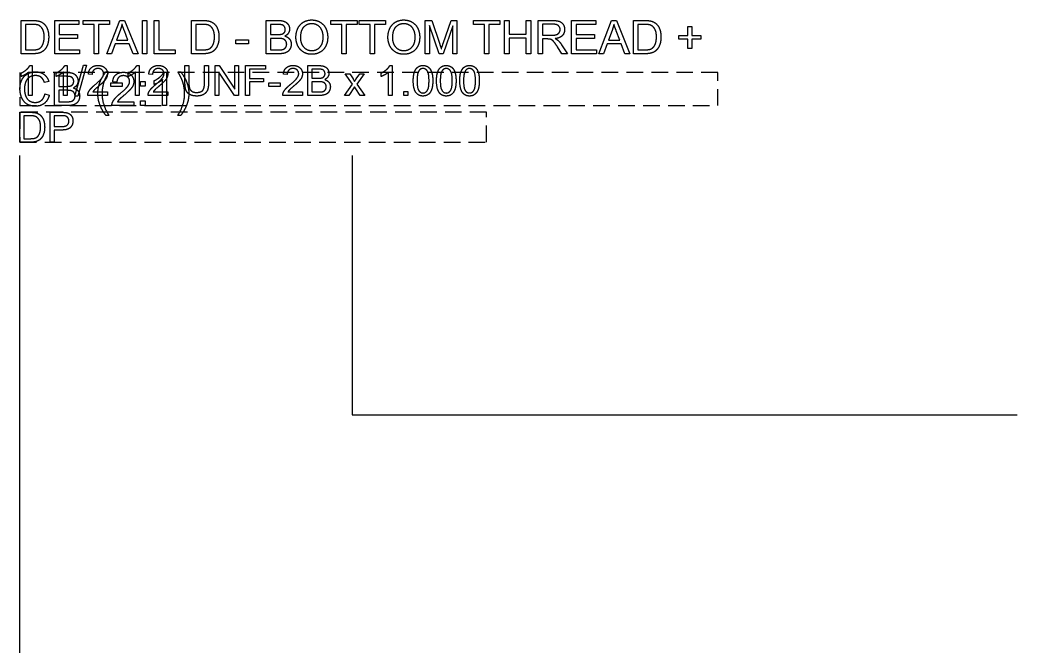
# Model space of a CAD drawing. Header units: millimetres. Extents: x 0 to 340, y 0 to 220.
# Drawn here: x 185 to 215, y 130.54 to 149.38 of the extents above; entities that cross this region are included whole.
import ezdxf

# ---------------------------------------------------------------- set-up
doc = ezdxf.new("R2010")
doc.units = ezdxf.units.MM
doc.linetypes.add('DASHED', pattern=[0.75, 0.5, -0.25])
doc.layers.get('0').update_dxf_attribs({"linetype": 'CONTINUOUS'})

msp = doc.modelspace()

# ---------------------------------------------------------------- linework, layer by layer
for p, q in [((185.038, 148.361), (185.038, 149.361)), ((185.038, 149.361), (185.383, 149.361)), ((185.381, 149.243), (185.171, 149.243)), ((185.171, 149.243), (185.171, 148.479)), ((186.05, 148.361), (186.05, 149.361)), ((186.05, 149.361), (186.773, 149.361)), ((186.773, 149.243), (186.182, 149.243)), ((186.182, 149.243), (186.182, 148.936)), ((186.773, 149.361), (186.773, 149.243)), ((186.904, 149.243), (186.904, 149.361)), ((186.904, 149.361), (187.696, 149.361)), ((187.233, 149.243), (186.904, 149.243)), ((187.233, 148.361), (187.233, 149.243)), ((187.696, 149.243), (187.366, 149.243)), ((187.366, 149.243), (187.366, 148.361)), ((187.619, 148.361), (188.003, 149.361)), ((187.696, 149.361), (187.696, 149.243)), ((188.003, 149.361), (188.145, 149.361)), ((188.145, 149.361), (188.555, 148.361)), ((188.683, 148.361), (188.683, 149.361)), ((188.683, 149.361), (188.815, 149.361)), ((188.815, 149.361), (188.815, 148.361)), ((189.043, 148.361), (189.043, 149.361)), ((189.043, 149.361), (189.175, 149.361)), ((189.175, 149.361), (189.175, 148.479)), ((190.162, 148.361), (190.162, 149.361)), ((190.162, 149.361), (190.506, 149.361)), ((190.504, 149.243), (190.294, 149.243)), ((190.294, 149.243), (190.294, 148.479)), ((192.407, 148.361), (192.407, 149.361)), ((192.407, 149.361), (192.782, 149.361)), ((192.739, 149.243), (192.539, 149.243)), ((192.539, 149.243), (192.539, 148.941)), ((194.355, 149.243), (194.355, 149.361)), ((194.355, 149.361), (195.148, 149.361)), ((194.685, 149.243), (194.355, 149.243)), ((194.685, 148.361), (194.685, 149.243)), ((195.148, 149.243), (194.817, 149.243)), ((194.817, 149.243), (194.817, 148.361)), ((195.148, 149.361), (195.148, 149.243)), ((195.209, 149.243), (195.209, 149.361)), ((195.209, 149.361), (196.001, 149.361)), ((195.538, 149.243), (195.209, 149.243)), ((195.538, 148.361), (195.538, 149.243)), ((196.001, 149.243), (195.671, 149.243)), ((195.671, 149.243), (195.671, 148.361)), ((196.001, 149.361), (196.001, 149.243)), ((197.194, 148.361), (197.194, 149.361)), ((197.194, 149.361), (197.394, 149.361)), ((197.611, 148.361), (197.322, 149.212)), ((197.322, 149.212), (197.322, 148.361)), ((197.394, 149.361), (197.63, 148.653)), ((197.731, 148.665), (197.971, 149.361)), ((198.021, 149.198), (197.731, 148.361)), ((197.971, 149.361), (198.149, 149.361)), ((198.021, 148.361), (198.021, 149.198)), ((198.149, 149.361), (198.149, 148.361)), ((198.65, 149.243), (198.65, 149.361)), ((198.65, 149.361), (199.443, 149.361)), ((198.98, 149.243), (198.65, 149.243)), ((198.98, 148.361), (198.98, 149.243)), ((199.443, 149.243), (199.112, 149.243)), ((199.112, 149.243), (199.112, 148.361)), ((199.443, 149.361), (199.443, 149.243)), ((199.583, 148.361), (199.583, 149.361)), ((199.583, 149.361), (199.715, 149.361)), ((199.715, 149.361), (199.715, 148.95)), ((200.235, 148.95), (200.235, 149.361)), ((200.235, 149.361), (200.367, 149.361)), ((200.367, 149.361), (200.367, 148.361)), ((200.589, 148.361), (200.589, 149.361)), ((200.589, 149.361), (201.033, 149.361)), ((201.038, 149.25), (200.722, 149.25)), ((200.722, 149.25), (200.722, 148.919)), ((201.599, 148.361), (201.599, 149.361)), ((201.599, 149.361), (202.322, 149.361)), ((202.322, 149.243), (201.731, 149.243)), ((201.731, 149.243), (201.731, 148.936)), ((202.322, 149.361), (202.322, 149.243)), ((202.418, 148.361), (202.802, 149.361)), ((202.802, 149.361), (202.945, 149.361)), ((202.945, 149.361), (203.354, 148.361)), ((203.46, 148.361), (203.46, 149.361)), ((203.46, 149.361), (203.804, 149.361)), ((203.802, 149.243), (203.592, 149.243)), ((203.592, 149.243), (203.592, 148.479)), ((205.099, 148.911), (205.099, 149.183)), ((205.099, 149.183), (205.215, 149.183)), ((205.215, 149.183), (205.215, 148.911)), ((186.182, 148.936), (186.735, 148.936)), ((186.735, 148.819), (186.182, 148.819)), ((186.182, 148.819), (186.182, 148.479)), ((186.735, 148.936), (186.735, 148.819)), ((188.017, 149.065), (187.907, 148.771)), ((188.246, 148.771), (188.142, 149.048)), ((192.539, 148.941), (192.755, 148.941)), ((192.77, 148.823), (192.539, 148.823)), ((192.539, 148.823), (192.539, 148.479)), ((199.715, 148.95), (200.235, 148.95)), ((200.235, 148.832), (199.715, 148.832)), ((199.715, 148.832), (199.715, 148.361)), ((200.235, 148.361), (200.235, 148.832)), ((200.722, 148.919), (201.006, 148.919)), ((200.875, 148.805), (200.722, 148.805)), ((200.722, 148.805), (200.722, 148.361)), ((201.731, 148.936), (202.284, 148.936)), ((202.284, 148.819), (201.731, 148.819)), ((201.731, 148.819), (201.731, 148.479)), ((202.284, 148.936), (202.284, 148.819)), ((202.817, 149.065), (202.707, 148.771)), ((203.046, 148.771), (202.941, 149.048)), ((204.827, 148.797), (204.827, 148.911)), ((204.827, 148.911), (205.099, 148.911)), ((205.215, 148.911), (205.487, 148.911)), ((205.487, 148.911), (205.487, 148.797)), ((187.869, 148.664), (187.759, 148.361)), ((188.287, 148.664), (187.869, 148.664)), ((187.907, 148.771), (188.246, 148.771)), ((188.404, 148.361), (188.287, 148.664)), ((191.495, 148.661), (191.495, 148.784)), ((191.495, 148.784), (191.872, 148.784)), ((191.872, 148.661), (191.495, 148.661)), ((191.872, 148.784), (191.872, 148.661)), ((201.304, 148.361), (201.172, 148.569)), ((201.297, 148.633), (201.471, 148.361)), ((202.668, 148.664), (202.559, 148.361)), ((203.087, 148.664), (202.668, 148.664)), ((202.707, 148.771), (203.046, 148.771)), ((203.203, 148.361), (203.087, 148.664)), ((205.099, 148.797), (204.827, 148.797)), ((205.099, 148.522), (205.099, 148.797)), ((205.215, 148.522), (205.099, 148.522)), ((205.487, 148.797), (205.215, 148.797)), ((205.215, 148.797), (205.215, 148.522)), ((185.399, 148.361), (185.038, 148.361)), ((185.171, 148.479), (185.384, 148.479)), ((186.796, 148.361), (186.05, 148.361)), ((186.182, 148.479), (186.796, 148.479)), ((186.796, 148.479), (186.796, 148.361)), ((187.366, 148.361), (187.233, 148.361)), ((187.759, 148.361), (187.619, 148.361)), ((188.555, 148.361), (188.404, 148.361)), ((188.815, 148.361), (188.683, 148.361)), ((189.668, 148.361), (189.043, 148.361)), ((189.175, 148.479), (189.668, 148.479)), ((189.668, 148.479), (189.668, 148.361)), ((190.523, 148.361), (190.162, 148.361)), ((190.294, 148.479), (190.508, 148.479)), ((192.788, 148.361), (192.407, 148.361)), ((192.539, 148.479), (192.788, 148.479)), ((194.817, 148.361), (194.685, 148.361)), ((195.671, 148.361), (195.538, 148.361)), ((197.322, 148.361), (197.194, 148.361)), ((197.731, 148.361), (197.611, 148.361)), ((198.149, 148.361), (198.021, 148.361)), ((199.112, 148.361), (198.98, 148.361)), ((199.715, 148.361), (199.583, 148.361)), ((200.367, 148.361), (200.235, 148.361)), ((200.722, 148.361), (200.589, 148.361)), ((201.471, 148.361), (201.304, 148.361)), ((202.345, 148.361), (201.599, 148.361)), ((201.731, 148.479), (202.345, 148.479)), ((202.345, 148.479), (202.345, 148.361)), ((202.559, 148.361), (202.418, 148.361)), ((203.354, 148.361), (203.203, 148.361)), ((203.821, 148.361), (203.46, 148.361)), ((203.592, 148.479), (203.806, 148.479)), ((185.3, 148.008), (185.371, 148.008)), ((185.371, 148.008), (185.371, 147.105)), ((186.349, 148.008), (186.42, 148.008)), ((186.42, 148.008), (186.42, 147.105)), ((186.651, 147.089), (186.912, 148.02)), ((187, 148.02), (186.74, 147.089)), ((186.912, 148.02), (187, 148.02)), ((188.515, 148.008), (188.586, 148.008)), ((188.586, 148.008), (188.586, 147.105)), ((189.965, 147.485), (189.965, 148.005)), ((189.965, 148.005), (190.084, 148.005)), ((190.084, 148.005), (190.084, 147.485)), ((190.553, 148.005), (190.673, 148.005)), ((190.553, 147.485), (190.553, 148.005)), ((190.673, 148.005), (190.673, 147.485)), ((190.87, 147.105), (190.87, 148.005)), ((190.87, 148.005), (190.992, 148.005)), ((190.992, 148.005), (191.465, 147.298)), ((191.465, 147.298), (191.465, 148.005)), ((191.465, 148.005), (191.579, 148.005)), ((191.579, 148.005), (191.579, 147.105)), ((191.785, 147.105), (191.785, 148.005)), ((191.785, 148.005), (192.392, 148.005)), ((192.392, 148.005), (192.392, 147.898)), ((193.66, 147.105), (193.66, 148.005)), ((193.66, 148.005), (193.998, 148.005)), ((196.131, 148.008), (196.202, 148.008)), ((196.202, 148.008), (196.202, 147.105)), ((185.04, 147.676), (185.04, 147.782)), ((185.261, 147.105), (185.261, 147.809)), ((186.042, 146.8), (186.042, 147.8)), ((186.042, 147.8), (186.417, 147.8)), ((186.088, 147.676), (186.088, 147.782)), ((186.374, 147.682), (186.174, 147.682)), ((186.174, 147.682), (186.174, 147.38)), ((186.309, 147.105), (186.309, 147.809)), ((187.173, 147.736), (187.059, 147.748)), ((187.586, 147.817), (187.674, 147.817)), ((188.255, 147.676), (188.255, 147.782)), ((188.476, 147.105), (188.476, 147.809)), ((188.99, 147.736), (188.876, 147.748)), ((189.331, 147.804), (189.41, 147.804)), ((189.41, 147.804), (189.41, 146.8)), ((189.751, 147.817), (189.839, 147.817)), ((191.457, 147.105), (190.984, 147.812)), ((190.984, 147.812), (190.984, 147.105)), ((192.392, 147.898), (191.904, 147.898)), ((191.904, 147.898), (191.904, 147.62)), ((191.904, 147.62), (192.326, 147.62)), ((192.326, 147.62), (192.326, 147.514)), ((193.041, 147.736), (192.927, 147.748)), ((193.959, 147.898), (193.779, 147.898)), ((193.779, 147.898), (193.779, 147.626)), ((193.779, 147.626), (193.974, 147.626)), ((195.003, 147.444), (194.783, 147.757)), ((194.783, 147.757), (194.921, 147.757)), ((194.921, 147.757), (195.021, 147.604)), ((195.116, 147.603), (195.226, 147.757)), ((195.358, 147.757), (195.133, 147.45)), ((195.226, 147.757), (195.358, 147.757)), ((195.871, 147.676), (195.871, 147.782)), ((196.092, 147.105), (196.092, 147.809)), ((185.867, 147.526), (185.737, 147.495)), ((186.174, 147.38), (186.39, 147.38)), ((187.739, 147.375), (187.739, 147.486)), ((187.739, 147.486), (188.079, 147.486)), ((188.079, 147.375), (187.739, 147.375)), ((187.916, 147.502), (187.79, 147.515)), ((188.079, 147.486), (188.079, 147.375)), ((188.628, 147.385), (188.628, 147.524)), ((188.628, 147.524), (188.767, 147.524)), ((188.767, 147.385), (188.628, 147.385)), ((188.767, 147.524), (188.767, 147.385)), ((189.042, 147.434), (189.042, 147.553)), ((189.287, 146.8), (189.287, 147.582)), ((192.326, 147.514), (191.904, 147.514)), ((191.904, 147.514), (191.904, 147.105)), ((192.49, 147.375), (192.49, 147.486)), ((192.49, 147.486), (192.829, 147.486)), ((192.829, 147.375), (192.49, 147.375)), ((192.829, 147.486), (192.829, 147.375)), ((193.987, 147.52), (193.779, 147.52)), ((193.779, 147.52), (193.779, 147.211)), ((194.765, 147.105), (195.003, 147.444)), ((195.07, 147.362), (194.899, 147.105)), ((195.106, 147.307), (195.07, 147.362)), ((195.239, 147.105), (195.106, 147.307)), ((195.133, 147.45), (195.375, 147.105)), ((185.371, 147.105), (185.261, 147.105)), ((185.752, 147.151), (185.884, 147.117)), ((186.405, 147.262), (186.174, 147.262)), ((186.174, 147.262), (186.174, 146.918)), ((186.42, 147.105), (186.309, 147.105)), ((186.74, 147.089), (186.651, 147.089)), ((187.633, 147.105), (187.038, 147.105)), ((187.192, 147.211), (187.633, 147.211)), ((187.633, 147.211), (187.633, 147.105)), ((188.586, 147.105), (188.476, 147.105)), ((189.45, 147.105), (188.855, 147.105)), ((189.009, 147.211), (189.45, 147.211)), ((189.45, 147.211), (189.45, 147.105)), ((190.984, 147.105), (190.87, 147.105)), ((191.579, 147.105), (191.457, 147.105)), ((191.904, 147.105), (191.785, 147.105)), ((193.502, 147.105), (192.907, 147.105)), ((193.06, 147.211), (193.502, 147.211)), ((193.502, 147.211), (193.502, 147.105)), ((194.003, 147.105), (193.66, 147.105)), ((193.779, 147.211), (194.003, 147.211)), ((194.899, 147.105), (194.765, 147.105)), ((195.375, 147.105), (195.239, 147.105)), ((196.202, 147.105), (196.092, 147.105)), ((196.547, 147.105), (196.547, 147.23)), ((196.547, 147.23), (196.673, 147.23)), ((196.673, 147.105), (196.547, 147.105)), ((196.673, 147.23), (196.673, 147.105)), ((186.423, 146.8), (186.042, 146.8)), ((186.174, 146.918), (186.423, 146.918)), ((188.428, 146.8), (187.767, 146.8)), ((187.937, 146.918), (188.428, 146.918)), ((188.428, 146.918), (188.428, 146.8)), ((188.628, 146.8), (188.628, 146.94)), ((188.628, 146.94), (188.767, 146.94)), ((188.767, 146.8), (188.628, 146.8)), ((188.767, 146.94), (188.767, 146.8)), ((189.41, 146.8), (189.287, 146.8)), ((185, 145.7), (185, 146.6)), ((185, 146.6), (185.31, 146.6)), ((185.308, 146.494), (185.119, 146.494)), ((185.119, 146.494), (185.119, 145.806)), ((185.908, 145.7), (185.908, 146.6)), ((185.908, 146.6), (186.247, 146.6)), ((186.257, 146.494), (186.027, 146.494)), ((186.027, 146.494), (186.027, 146.172)), ((187.674, 146.506), (187.586, 146.506)), ((189.839, 146.506), (189.751, 146.506)), ((186.027, 146.172), (186.26, 146.172)), ((185.119, 145.806), (185.311, 145.806)), ((186.258, 146.066), (186.027, 146.066)), ((186.027, 146.066), (186.027, 145.7)), ((185.325, 145.7), (185, 145.7)), ((186.027, 145.7), (185.908, 145.7)), ((185, 130), (185, 145.3)), ((195, 145.3), (195, 137.5)), ((195, 137.5), (215, 137.5))]:
    msp.add_line(p, q)
at = {"linetype": 'DASHED'}
for p, q in [((206, 147.8), (185, 147.8)), ((185, 147.8), (185, 146.8)), ((206, 146.8), (206, 147.8)), ((185, 146.8), (206, 146.8)), ((199.04, 146.6), (185, 146.6)), ((185, 146.6), (185, 145.7)), ((199.04, 145.7), (199.04, 146.6)), ((185, 145.7), (199.04, 145.7))]:
    msp.add_line(p, q, dxfattribs=at)
for points in [[(185.552, 149.222), (185.499, 149.243), (185.381, 149.243)], [(185.383, 149.361), (185.499, 149.361), (185.561, 149.346)], [(185.677, 149.109), (185.626, 149.194), (185.552, 149.222)], [(185.561, 149.346), (185.647, 149.327), (185.707, 149.275)], [(185.729, 148.868), (185.729, 149.025), (185.677, 149.109)], [(185.707, 149.275), (185.786, 149.208), (185.826, 149.104)], [(185.826, 149.104), (185.865, 149), (185.865, 148.866)], [(188.071, 149.256), (188.052, 149.159), (188.017, 149.065)], [(188.142, 149.048), (188.094, 149.174), (188.071, 149.256)], [(190.675, 149.222), (190.622, 149.243), (190.504, 149.243)], [(190.506, 149.361), (190.623, 149.361), (190.684, 149.346)], [(190.8, 149.109), (190.749, 149.194), (190.675, 149.222)], [(190.684, 149.346), (190.77, 149.327), (190.831, 149.275)], [(190.852, 148.868), (190.852, 149.025), (190.8, 149.109)], [(190.831, 149.275), (190.91, 149.208), (190.949, 149.104)], [(190.949, 149.104), (190.988, 149), (190.988, 148.866)], [(192.891, 149.229), (192.847, 149.243), (192.739, 149.243)], [(192.782, 149.361), (192.896, 149.361), (192.966, 149.33)], [(192.959, 149.177), (192.935, 149.215), (192.891, 149.229)], [(192.983, 149.089), (192.983, 149.139), (192.959, 149.177)], [(192.966, 149.33), (193.035, 149.3), (193.074, 149.237)], [(193.074, 149.237), (193.113, 149.174), (193.113, 149.105)], [(193.113, 149.105), (193.113, 149.041), (193.078, 148.984)], [(193.304, 148.848), (193.304, 149.097), (193.437, 149.238)], [(193.437, 149.238), (193.571, 149.378), (193.782, 149.378)], [(193.541, 149.168), (193.44, 149.071), (193.44, 148.846)], [(193.783, 149.265), (193.643, 149.265), (193.541, 149.168)], [(193.782, 149.378), (193.921, 149.378), (194.032, 149.312)], [(193.961, 149.214), (193.882, 149.265), (193.783, 149.265)], [(194.082, 149.073), (194.041, 149.164), (193.961, 149.214)], [(194.032, 149.312), (194.143, 149.246), (194.202, 149.128)], [(194.202, 149.128), (194.26, 149.009), (194.26, 148.859)], [(196.072, 148.848), (196.072, 149.097), (196.205, 149.238)], [(196.205, 149.238), (196.339, 149.378), (196.55, 149.378)], [(196.309, 149.168), (196.208, 149.071), (196.208, 148.846)], [(196.551, 149.265), (196.411, 149.265), (196.309, 149.168)], [(196.55, 149.378), (196.689, 149.378), (196.8, 149.312)], [(196.73, 149.214), (196.65, 149.265), (196.551, 149.265)], [(196.85, 149.073), (196.809, 149.164), (196.73, 149.214)], [(196.8, 149.312), (196.911, 149.246), (196.97, 149.128)], [(196.97, 149.128), (197.028, 149.009), (197.028, 148.859)], [(201.033, 149.361), (201.166, 149.361), (201.236, 149.334)], [(201.201, 149.205), (201.149, 149.25), (201.038, 149.25)], [(201.252, 149.088), (201.252, 149.159), (201.201, 149.205)], [(201.236, 149.334), (201.306, 149.307), (201.347, 149.239)], [(201.347, 149.239), (201.389, 149.17), (201.389, 149.088)], [(202.87, 149.256), (202.851, 149.159), (202.817, 149.065)], [(202.941, 149.048), (202.894, 149.174), (202.87, 149.256)], [(203.973, 149.222), (203.92, 149.243), (203.802, 149.243)], [(203.804, 149.361), (203.921, 149.361), (203.982, 149.346)], [(204.099, 149.109), (204.047, 149.194), (203.973, 149.222)], [(203.982, 149.346), (204.068, 149.327), (204.129, 149.275)], [(204.15, 148.868), (204.15, 149.025), (204.099, 149.109)], [(204.129, 149.275), (204.208, 149.208), (204.247, 149.104)], [(204.247, 149.104), (204.286, 149), (204.286, 148.866)], [(185.702, 148.676), (185.729, 148.755), (185.729, 148.868)], [(185.865, 148.866), (185.865, 148.752), (185.838, 148.664)], [(190.826, 148.676), (190.852, 148.755), (190.852, 148.868)], [(190.988, 148.866), (190.988, 148.752), (190.962, 148.664)], [(192.755, 148.941), (192.843, 148.941), (192.881, 148.952)], [(192.916, 148.806), (192.866, 148.823), (192.77, 148.823)], [(192.881, 148.952), (192.932, 148.967), (192.957, 149.002)], [(192.996, 148.748), (192.967, 148.789), (192.916, 148.806)], [(192.957, 149.002), (192.983, 149.037), (192.983, 149.089)], [(193.078, 148.984), (193.044, 148.928), (192.973, 148.893)], [(192.973, 148.893), (193.064, 148.866), (193.113, 148.802)], [(193.113, 148.802), (193.162, 148.738), (193.162, 148.651)], [(193.361, 148.598), (193.304, 148.716), (193.304, 148.848)], [(193.44, 148.846), (193.44, 148.665), (193.537, 148.561)], [(194.027, 148.562), (194.123, 148.667), (194.123, 148.86)], [(194.123, 148.86), (194.123, 148.982), (194.082, 149.073)], [(194.26, 148.859), (194.26, 148.707), (194.198, 148.587)], [(196.129, 148.598), (196.072, 148.716), (196.072, 148.848)], [(196.208, 148.846), (196.208, 148.665), (196.305, 148.561)], [(196.795, 148.562), (196.892, 148.667), (196.892, 148.86)], [(196.892, 148.86), (196.892, 148.982), (196.85, 149.073)], [(197.028, 148.859), (197.028, 148.707), (196.967, 148.587)], [(200.949, 148.8), (200.926, 148.805), (200.875, 148.805)], [(201.006, 148.919), (201.097, 148.919), (201.148, 148.938)], [(201.32, 148.908), (201.251, 148.835), (201.107, 148.816)], [(201.107, 148.816), (201.16, 148.79), (201.187, 148.766)], [(201.148, 148.938), (201.199, 148.957), (201.226, 148.998)], [(201.226, 148.998), (201.252, 149.039), (201.252, 149.088)], [(201.389, 149.088), (201.389, 148.981), (201.32, 148.908)], [(204.124, 148.676), (204.15, 148.755), (204.15, 148.868)], [(204.286, 148.866), (204.286, 148.752), (204.26, 148.664)], [(185.539, 148.497), (185.595, 148.516), (185.629, 148.549)], [(185.629, 148.549), (185.676, 148.596), (185.702, 148.676)], [(185.77, 148.519), (185.729, 148.461), (185.679, 148.428)], [(185.838, 148.664), (185.812, 148.576), (185.77, 148.519)], [(190.663, 148.497), (190.719, 148.516), (190.752, 148.549)], [(190.752, 148.549), (190.799, 148.596), (190.826, 148.676)], [(190.894, 148.519), (190.852, 148.461), (190.803, 148.428)], [(190.962, 148.664), (190.935, 148.576), (190.894, 148.519)], [(192.878, 148.483), (192.924, 148.492), (192.954, 148.511)], [(192.954, 148.511), (192.985, 148.53), (193.005, 148.566)], [(193.025, 148.651), (193.025, 148.707), (192.996, 148.748)], [(193.005, 148.566), (193.025, 148.603), (193.025, 148.651)], [(193.132, 148.52), (193.102, 148.46), (193.059, 148.427)], [(193.162, 148.651), (193.162, 148.58), (193.132, 148.52)], [(193.529, 148.412), (193.418, 148.48), (193.361, 148.598)], [(193.537, 148.561), (193.634, 148.457), (193.781, 148.457)], [(193.781, 148.457), (193.93, 148.457), (194.027, 148.562)], [(194.198, 148.587), (194.137, 148.467), (194.025, 148.405)], [(196.297, 148.412), (196.186, 148.48), (196.129, 148.598)], [(196.305, 148.561), (196.402, 148.457), (196.549, 148.457)], [(196.549, 148.457), (196.698, 148.457), (196.795, 148.562)], [(196.967, 148.587), (196.905, 148.467), (196.793, 148.405)], [(197.63, 148.653), (197.663, 148.554), (197.678, 148.505)], [(197.678, 148.505), (197.695, 148.559), (197.731, 148.665)], [(201.009, 148.773), (200.98, 148.792), (200.949, 148.8)], [(201.076, 148.707), (201.039, 148.754), (201.009, 148.773)], [(201.172, 148.569), (201.114, 148.659), (201.076, 148.707)], [(201.187, 148.766), (201.245, 148.713), (201.297, 148.633)], [(203.961, 148.497), (204.017, 148.516), (204.05, 148.549)], [(204.05, 148.549), (204.098, 148.596), (204.124, 148.676)], [(204.192, 148.519), (204.15, 148.461), (204.101, 148.428)], [(204.26, 148.664), (204.233, 148.576), (204.192, 148.519)], [(185.384, 148.479), (185.483, 148.479), (185.539, 148.497)], [(185.56, 148.378), (185.49, 148.361), (185.399, 148.361)], [(185.679, 148.428), (185.63, 148.395), (185.56, 148.378)], [(190.508, 148.479), (190.606, 148.479), (190.663, 148.497)], [(190.683, 148.378), (190.613, 148.361), (190.523, 148.361)], [(190.803, 148.428), (190.753, 148.395), (190.683, 148.378)], [(192.788, 148.479), (192.852, 148.479), (192.878, 148.483)], [(192.949, 148.377), (192.883, 148.361), (192.788, 148.361)], [(193.059, 148.427), (193.015, 148.394), (192.949, 148.377)], [(193.782, 148.344), (193.641, 148.344), (193.529, 148.412)], [(194.025, 148.405), (193.912, 148.344), (193.782, 148.344)], [(196.55, 148.344), (196.409, 148.344), (196.297, 148.412)], [(196.793, 148.405), (196.68, 148.344), (196.55, 148.344)], [(203.806, 148.479), (203.905, 148.479), (203.961, 148.497)], [(203.981, 148.378), (203.911, 148.361), (203.821, 148.361)], [(204.101, 148.428), (204.051, 148.395), (203.981, 148.378)], [(185.202, 147.888), (185.271, 147.95), (185.3, 148.008)], [(186.251, 147.888), (186.32, 147.95), (186.349, 148.008)], [(187.059, 147.748), (187.071, 147.875), (187.147, 147.942)], [(187.147, 147.942), (187.223, 148.008), (187.351, 148.008)], [(187.349, 147.917), (187.269, 147.917), (187.221, 147.869)], [(187.471, 147.872), (187.424, 147.917), (187.349, 147.917)], [(187.351, 148.008), (187.481, 148.008), (187.556, 147.936)], [(187.556, 147.936), (187.632, 147.865), (187.632, 147.758)], [(188.417, 147.888), (188.486, 147.95), (188.515, 148.008)], [(188.876, 147.748), (188.888, 147.875), (188.964, 147.942)], [(188.964, 147.942), (189.04, 148.008), (189.168, 148.008)], [(189.166, 147.917), (189.086, 147.917), (189.038, 147.869)], [(189.289, 147.872), (189.242, 147.917), (189.166, 147.917)], [(189.168, 148.008), (189.298, 148.008), (189.374, 147.936)], [(189.374, 147.936), (189.449, 147.865), (189.449, 147.758)], [(192.927, 147.748), (192.939, 147.875), (193.015, 147.942)], [(193.015, 147.942), (193.091, 148.008), (193.22, 148.008)], [(193.217, 147.917), (193.137, 147.917), (193.09, 147.869)], [(193.34, 147.872), (193.293, 147.917), (193.217, 147.917)], [(193.22, 148.008), (193.349, 148.008), (193.425, 147.936)], [(193.425, 147.936), (193.5, 147.865), (193.5, 147.758)], [(193.998, 148.005), (194.101, 148.005), (194.163, 147.977)], [(194.163, 147.977), (194.225, 147.95), (194.261, 147.893)], [(196.033, 147.888), (196.102, 147.95), (196.131, 148.008)], [(196.867, 147.805), (196.9, 147.903), (196.965, 147.956)], [(196.965, 147.956), (197.03, 148.008), (197.128, 148.008)], [(197.127, 147.917), (197.051, 147.917), (197.005, 147.852)], [(197.256, 147.844), (197.204, 147.917), (197.127, 147.917)], [(197.128, 148.008), (197.2, 148.008), (197.255, 147.979)], [(197.255, 147.979), (197.31, 147.95), (197.345, 147.895)], [(197.567, 147.805), (197.599, 147.903), (197.664, 147.956)], [(197.664, 147.956), (197.729, 148.008), (197.827, 148.008)], [(197.826, 147.917), (197.75, 147.917), (197.704, 147.852)], [(197.955, 147.844), (197.903, 147.917), (197.826, 147.917)], [(197.827, 148.008), (197.9, 148.008), (197.954, 147.979)], [(197.954, 147.979), (198.009, 147.95), (198.044, 147.895)], [(198.266, 147.805), (198.299, 147.903), (198.363, 147.956)], [(198.363, 147.956), (198.428, 148.008), (198.526, 148.008)], [(198.525, 147.917), (198.449, 147.917), (198.404, 147.852)], [(198.654, 147.844), (198.603, 147.917), (198.525, 147.917)], [(198.526, 148.008), (198.599, 148.008), (198.653, 147.979)], [(198.653, 147.979), (198.708, 147.95), (198.744, 147.895)], [(185.04, 147.782), (185.133, 147.826), (185.202, 147.888)], [(185.156, 147.733), (185.091, 147.695), (185.04, 147.676)], [(185.06, 147.58), (185.119, 147.696), (185.23, 147.757)], [(185.261, 147.809), (185.221, 147.771), (185.156, 147.733)], [(185.277, 147.649), (185.199, 147.593), (185.168, 147.5)], [(185.23, 147.757), (185.34, 147.817), (185.472, 147.817)], [(185.469, 147.704), (185.354, 147.704), (185.277, 147.649)], [(185.636, 147.654), (185.57, 147.704), (185.469, 147.704)], [(185.472, 147.817), (185.622, 147.817), (185.724, 147.741)], [(185.737, 147.495), (185.702, 147.604), (185.636, 147.654)], [(185.724, 147.741), (185.827, 147.664), (185.867, 147.526)], [(186.088, 147.782), (186.181, 147.826), (186.251, 147.888)], [(186.205, 147.733), (186.14, 147.695), (186.088, 147.676)], [(186.309, 147.809), (186.27, 147.771), (186.205, 147.733)], [(186.526, 147.668), (186.482, 147.682), (186.374, 147.682)], [(186.417, 147.8), (186.531, 147.8), (186.601, 147.77)], [(186.594, 147.616), (186.57, 147.654), (186.526, 147.668)], [(186.618, 147.529), (186.618, 147.578), (186.594, 147.616)], [(186.601, 147.77), (186.67, 147.739), (186.709, 147.676)], [(186.709, 147.676), (186.748, 147.613), (186.748, 147.544)], [(187.221, 147.869), (187.173, 147.821), (187.173, 147.736)], [(187.268, 147.437), (187.415, 147.558), (187.467, 147.628)], [(187.396, 147.473), (187.458, 147.646), (187.586, 147.817)], [(187.467, 147.628), (187.518, 147.698), (187.518, 147.761)], [(187.518, 147.761), (187.518, 147.827), (187.471, 147.872)], [(187.565, 147.614), (187.523, 147.52), (187.499, 147.418)], [(187.61, 147.652), (187.588, 147.6), (187.536, 147.542)], [(187.674, 147.817), (187.591, 147.675), (187.565, 147.614)], [(187.632, 147.758), (187.632, 147.704), (187.61, 147.652)], [(187.79, 147.515), (187.803, 147.656), (187.887, 147.73)], [(187.887, 147.73), (187.972, 147.804), (188.115, 147.804)], [(187.97, 147.649), (187.917, 147.596), (187.916, 147.502)], [(188.112, 147.702), (188.023, 147.702), (187.97, 147.649)], [(188.248, 147.652), (188.196, 147.702), (188.112, 147.702)], [(188.115, 147.804), (188.259, 147.804), (188.342, 147.724)], [(188.3, 147.529), (188.3, 147.602), (188.248, 147.652)], [(188.255, 147.782), (188.348, 147.826), (188.417, 147.888)], [(188.371, 147.733), (188.307, 147.695), (188.255, 147.676)], [(188.342, 147.724), (188.426, 147.644), (188.426, 147.526)], [(188.476, 147.809), (188.436, 147.771), (188.371, 147.733)], [(189.038, 147.869), (188.99, 147.821), (188.99, 147.736)], [(189.042, 147.553), (189.145, 147.602), (189.222, 147.67)], [(189.086, 147.437), (189.232, 147.558), (189.284, 147.628)], [(189.222, 147.67), (189.299, 147.739), (189.331, 147.804)], [(189.284, 147.628), (189.335, 147.698), (189.335, 147.761)], [(189.335, 147.761), (189.335, 147.827), (189.289, 147.872)], [(189.427, 147.652), (189.405, 147.6), (189.354, 147.542)], [(189.449, 147.758), (189.449, 147.704), (189.427, 147.652)], [(189.861, 147.612), (189.834, 147.674), (189.751, 147.817)], [(189.839, 147.817), (189.967, 147.646), (190.029, 147.473)], [(189.926, 147.416), (189.902, 147.518), (189.861, 147.612)], [(193.09, 147.869), (193.042, 147.821), (193.041, 147.736)], [(193.137, 147.437), (193.284, 147.558), (193.335, 147.628)], [(193.335, 147.628), (193.387, 147.698), (193.387, 147.761)], [(193.387, 147.761), (193.387, 147.827), (193.34, 147.872)], [(193.478, 147.652), (193.456, 147.6), (193.405, 147.542)], [(193.5, 147.758), (193.5, 147.704), (193.478, 147.652)], [(194.096, 147.886), (194.056, 147.898), (193.959, 147.898)], [(193.974, 147.626), (194.053, 147.626), (194.087, 147.637)], [(194.087, 147.637), (194.133, 147.65), (194.156, 147.682)], [(194.157, 147.839), (194.136, 147.873), (194.096, 147.886)], [(194.156, 147.682), (194.179, 147.713), (194.179, 147.76)], [(194.179, 147.76), (194.179, 147.805), (194.157, 147.839)], [(194.265, 147.666), (194.233, 147.615), (194.17, 147.583)], [(194.261, 147.893), (194.296, 147.836), (194.296, 147.774)], [(194.296, 147.774), (194.296, 147.717), (194.265, 147.666)], [(195.021, 147.604), (195.049, 147.56), (195.066, 147.531)], [(195.066, 147.531), (195.093, 147.571), (195.116, 147.603)], [(195.871, 147.782), (195.963, 147.826), (196.033, 147.888)], [(195.987, 147.733), (195.922, 147.695), (195.871, 147.676)], [(196.092, 147.809), (196.052, 147.771), (195.987, 147.733)], [(196.834, 147.548), (196.834, 147.708), (196.867, 147.805)], [(197.005, 147.852), (196.948, 147.77), (196.948, 147.548)], [(197.308, 147.548), (197.308, 147.771), (197.256, 147.844)], [(197.345, 147.895), (197.381, 147.84), (197.401, 147.761)], [(197.401, 147.761), (197.421, 147.682), (197.421, 147.548)], [(197.534, 147.548), (197.534, 147.708), (197.567, 147.805)], [(197.704, 147.852), (197.647, 147.77), (197.647, 147.548)], [(198.007, 147.548), (198.007, 147.771), (197.955, 147.844)], [(198.044, 147.895), (198.08, 147.84), (198.1, 147.761)], [(198.1, 147.761), (198.121, 147.682), (198.121, 147.548)], [(198.233, 147.548), (198.233, 147.708), (198.266, 147.805)], [(198.404, 147.852), (198.347, 147.77), (198.347, 147.548)], [(198.706, 147.548), (198.706, 147.771), (198.654, 147.844)], [(198.744, 147.895), (198.779, 147.84), (198.8, 147.761)], [(198.8, 147.761), (198.82, 147.682), (198.82, 147.548)], [(185, 147.308), (185, 147.464), (185.06, 147.58)], [(185.053, 147.039), (185, 147.164), (185, 147.308)], [(185.168, 147.5), (185.136, 147.407), (185.136, 147.308)], [(185.136, 147.308), (185.136, 147.181), (185.174, 147.085)], [(186.39, 147.38), (186.478, 147.38), (186.516, 147.391)], [(186.516, 147.391), (186.567, 147.406), (186.592, 147.441)], [(186.592, 147.441), (186.618, 147.476), (186.618, 147.529)], [(186.714, 147.423), (186.679, 147.367), (186.608, 147.332)], [(186.608, 147.332), (186.699, 147.305), (186.748, 147.241)], [(186.748, 147.544), (186.748, 147.48), (186.714, 147.423)], [(187.051, 147.181), (187.074, 147.242), (187.124, 147.301)], [(187.124, 147.301), (187.174, 147.36), (187.268, 147.437)], [(187.366, 147.384), (187.267, 147.3), (187.238, 147.271)], [(187.344, 147.162), (187.344, 147.325), (187.396, 147.473)], [(187.536, 147.542), (187.485, 147.485), (187.366, 147.384)], [(187.499, 147.418), (187.47, 147.29), (187.47, 147.162)], [(188.023, 147.17), (188.186, 147.303), (188.243, 147.382)], [(188.243, 147.382), (188.3, 147.46), (188.3, 147.529)], [(188.402, 147.408), (188.377, 147.35), (188.32, 147.286)], [(188.426, 147.526), (188.426, 147.466), (188.402, 147.408)], [(188.868, 147.181), (188.891, 147.242), (188.941, 147.301)], [(188.941, 147.301), (188.991, 147.36), (189.086, 147.437)], [(189.171, 147.498), (189.099, 147.456), (189.042, 147.434)], [(189.183, 147.384), (189.084, 147.3), (189.056, 147.271)], [(189.287, 147.582), (189.243, 147.54), (189.171, 147.498)], [(189.354, 147.542), (189.302, 147.485), (189.183, 147.384)], [(189.955, 147.162), (189.955, 147.29), (189.926, 147.416)], [(189.999, 147.259), (189.965, 147.342), (189.965, 147.485)], [(190.029, 147.473), (190.081, 147.325), (190.081, 147.162)], [(190.084, 147.485), (190.084, 147.368), (190.106, 147.312)], [(190.106, 147.312), (190.127, 147.257), (190.181, 147.227)], [(190.498, 147.256), (190.553, 147.316), (190.553, 147.485)], [(190.673, 147.485), (190.673, 147.349), (190.642, 147.269)], [(192.92, 147.181), (192.942, 147.242), (192.992, 147.301)], [(192.992, 147.301), (193.042, 147.36), (193.137, 147.437)], [(193.234, 147.384), (193.135, 147.3), (193.107, 147.271)], [(193.405, 147.542), (193.354, 147.485), (193.234, 147.384)], [(194.119, 147.505), (194.073, 147.52), (193.987, 147.52)], [(194.19, 147.453), (194.165, 147.49), (194.119, 147.505)], [(194.17, 147.583), (194.252, 147.56), (194.296, 147.502)], [(194.216, 147.366), (194.216, 147.416), (194.19, 147.453)], [(194.198, 147.29), (194.216, 147.323), (194.216, 147.366)], [(194.296, 147.502), (194.339, 147.444), (194.339, 147.366)], [(194.339, 147.366), (194.339, 147.302), (194.313, 147.248)], [(196.923, 147.183), (196.834, 147.295), (196.834, 147.548)], [(196.948, 147.548), (196.948, 147.327), (197, 147.254)], [(197.256, 147.254), (197.308, 147.327), (197.308, 147.548)], [(197.421, 147.548), (197.421, 147.39), (197.389, 147.293)], [(197.623, 147.183), (197.534, 147.295), (197.534, 147.548)], [(197.647, 147.548), (197.647, 147.327), (197.699, 147.254)], [(197.955, 147.254), (198.007, 147.327), (198.007, 147.548)], [(198.121, 147.548), (198.121, 147.39), (198.088, 147.293)], [(198.322, 147.183), (198.233, 147.295), (198.233, 147.548)], [(198.347, 147.548), (198.347, 147.327), (198.398, 147.254)], [(198.654, 147.254), (198.706, 147.327), (198.706, 147.548)], [(198.82, 147.548), (198.82, 147.39), (198.787, 147.293)], [(185.207, 146.849), (185.106, 146.915), (185.053, 147.039)], [(185.174, 147.085), (185.211, 146.99), (185.289, 146.943)], [(185.647, 146.96), (185.724, 147.024), (185.752, 147.151)], [(185.884, 147.117), (185.842, 146.954), (185.734, 146.869)], [(186.552, 147.245), (186.501, 147.262), (186.405, 147.262)], [(186.631, 147.187), (186.602, 147.228), (186.552, 147.245)], [(186.589, 146.95), (186.62, 146.969), (186.64, 147.006)], [(186.66, 147.09), (186.66, 147.146), (186.631, 147.187)], [(186.64, 147.006), (186.66, 147.042), (186.66, 147.09)], [(186.748, 147.241), (186.797, 147.177), (186.797, 147.09)], [(186.797, 147.09), (186.797, 147.02), (186.767, 146.959)], [(187.038, 147.105), (187.037, 147.145), (187.051, 147.181)], [(187.238, 147.271), (187.21, 147.241), (187.192, 147.211)], [(187.414, 146.806), (187.344, 146.978), (187.344, 147.162)], [(187.47, 147.162), (187.47, 146.833), (187.674, 146.506)], [(187.781, 146.885), (187.806, 146.953), (187.862, 147.018)], [(187.862, 147.018), (187.917, 147.084), (188.023, 147.17)], [(188.131, 147.11), (188.02, 147.018), (187.989, 146.985)], [(188.32, 147.286), (188.263, 147.222), (188.131, 147.11)], [(188.855, 147.105), (188.854, 147.145), (188.868, 147.181)], [(189.056, 147.271), (189.027, 147.241), (189.009, 147.211)], [(189.751, 146.506), (189.955, 146.833), (189.955, 147.162)], [(190.114, 147.133), (190.033, 147.176), (189.999, 147.259)], [(190.081, 147.162), (190.081, 146.978), (190.011, 146.806)], [(190.321, 147.089), (190.194, 147.089), (190.114, 147.133)], [(190.181, 147.227), (190.234, 147.197), (190.31, 147.197)], [(190.31, 147.197), (190.442, 147.197), (190.498, 147.256)], [(190.531, 147.139), (190.451, 147.089), (190.321, 147.089)], [(190.642, 147.269), (190.611, 147.189), (190.531, 147.139)], [(192.907, 147.105), (192.905, 147.145), (192.92, 147.181)], [(193.107, 147.271), (193.079, 147.241), (193.06, 147.211)], [(194.003, 147.211), (194.061, 147.211), (194.084, 147.215)], [(194.148, 147.12), (194.089, 147.105), (194.003, 147.105)], [(194.084, 147.215), (194.125, 147.223), (194.153, 147.24)], [(194.247, 147.164), (194.208, 147.135), (194.148, 147.12)], [(194.153, 147.24), (194.18, 147.257), (194.198, 147.29)], [(194.313, 147.248), (194.286, 147.194), (194.247, 147.164)], [(197.128, 147.089), (196.998, 147.089), (196.923, 147.183)], [(197, 147.254), (197.052, 147.18), (197.128, 147.18)], [(197.128, 147.18), (197.204, 147.18), (197.256, 147.254)], [(197.292, 147.142), (197.227, 147.089), (197.128, 147.089)], [(197.389, 147.293), (197.356, 147.195), (197.292, 147.142)], [(197.827, 147.089), (197.697, 147.089), (197.623, 147.183)], [(197.699, 147.254), (197.751, 147.18), (197.827, 147.18)], [(197.827, 147.18), (197.903, 147.18), (197.955, 147.254)], [(197.991, 147.142), (197.926, 147.089), (197.827, 147.089)], [(198.088, 147.293), (198.056, 147.195), (197.991, 147.142)], [(198.526, 147.089), (198.396, 147.089), (198.322, 147.183)], [(198.398, 147.254), (198.45, 147.18), (198.526, 147.18)], [(198.526, 147.18), (198.603, 147.18), (198.654, 147.254)], [(198.69, 147.142), (198.625, 147.089), (198.526, 147.089)], [(198.787, 147.293), (198.755, 147.195), (198.69, 147.142)], [(185.47, 146.783), (185.308, 146.783), (185.207, 146.849)], [(185.289, 146.943), (185.368, 146.896), (185.459, 146.896)], [(185.459, 146.896), (185.57, 146.896), (185.647, 146.96)], [(185.734, 146.869), (185.626, 146.783), (185.47, 146.783)], [(186.423, 146.918), (186.487, 146.918), (186.513, 146.923)], [(186.584, 146.817), (186.518, 146.8), (186.423, 146.8)], [(186.513, 146.923), (186.559, 146.931), (186.589, 146.95)], [(186.694, 146.866), (186.65, 146.833), (186.584, 146.817)], [(186.767, 146.959), (186.737, 146.899), (186.694, 146.866)], [(187.586, 146.506), (187.484, 146.634), (187.414, 146.806)], [(187.767, 146.8), (187.765, 146.844), (187.781, 146.885)], [(187.989, 146.985), (187.958, 146.951), (187.937, 146.918)], [(190.011, 146.806), (189.94, 146.634), (189.839, 146.506)], [(185.462, 146.475), (185.414, 146.494), (185.308, 146.494)], [(185.31, 146.6), (185.415, 146.6), (185.47, 146.587)], [(185.575, 146.374), (185.529, 146.45), (185.462, 146.475)], [(185.47, 146.587), (185.548, 146.569), (185.602, 146.523)], [(185.602, 146.523), (185.673, 146.462), (185.709, 146.369)], [(186.247, 146.6), (186.337, 146.6), (186.384, 146.591)], [(186.368, 146.486), (186.338, 146.494), (186.257, 146.494)], [(186.444, 146.433), (186.415, 146.473), (186.368, 146.486)], [(186.384, 146.591), (186.451, 146.58), (186.495, 146.549)], [(186.472, 146.336), (186.472, 146.392), (186.444, 146.433)], [(186.495, 146.549), (186.54, 146.518), (186.568, 146.462)], [(186.568, 146.462), (186.595, 146.407), (186.595, 146.34)], [(185.621, 146.157), (185.621, 146.298), (185.575, 146.374)], [(185.598, 145.983), (185.621, 146.055), (185.621, 146.157)], [(185.709, 146.369), (185.744, 146.275), (185.744, 146.155)], [(185.744, 146.155), (185.744, 146.052), (185.72, 145.973)], [(186.522, 146.145), (186.449, 146.066), (186.258, 146.066)], [(186.26, 146.172), (186.375, 146.172), (186.424, 146.215)], [(186.424, 146.215), (186.472, 146.258), (186.472, 146.336)], [(186.595, 146.34), (186.595, 146.225), (186.522, 146.145)], [(185.311, 145.806), (185.4, 145.806), (185.451, 145.823)], [(185.451, 145.823), (185.502, 145.839), (185.532, 145.869)], [(185.532, 145.869), (185.574, 145.912), (185.598, 145.983)], [(185.659, 145.842), (185.621, 145.79), (185.577, 145.76)], [(185.72, 145.973), (185.696, 145.894), (185.659, 145.842)], [(185.469, 145.715), (185.406, 145.7), (185.325, 145.7)], [(185.577, 145.76), (185.532, 145.731), (185.469, 145.715)]]:
    msp.add_open_spline(points, degree=2)

doc.saveas('drawing.dxf')
